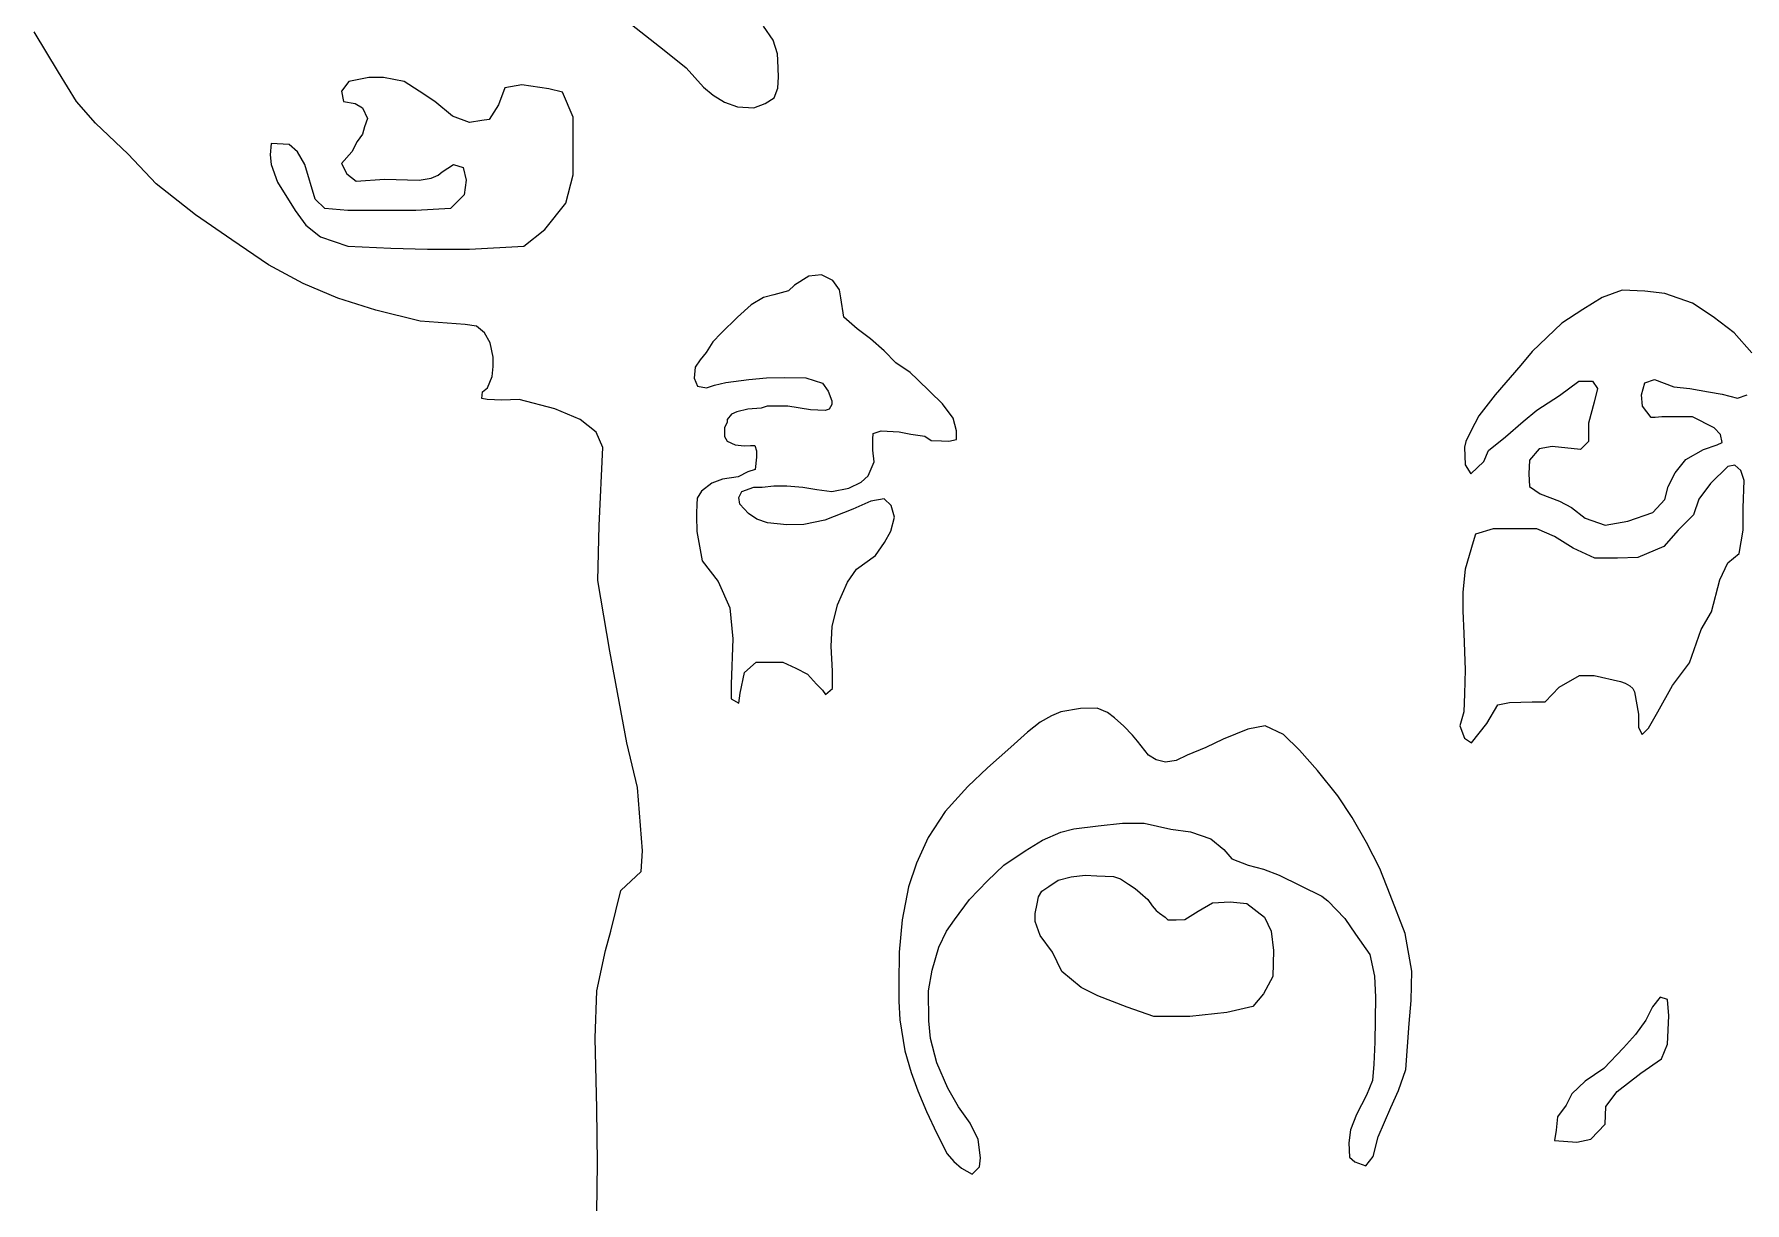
# Model space of a CAD drawing. Header units: inches. Extents: x 26.8 to 63.4, y -8.2 to 32.
# Drawn here: x 36.4 to 49.07, y 8.69 to 17.35 of the extents above; entities that cross this region are included whole.
import ezdxf

# ---------------------------------------------------------------- set-up
doc = ezdxf.new("R2010")
doc.units = ezdxf.units.IN
doc.header["$MEASUREMENT"] = 0

msp = doc.modelspace()

# ---------------------------------------------------------------- linework, layer by layer
for points in [[(40.824, 17.419), (41.065, 17.229), (41.228, 17.099), (41.358, 16.956), (41.429, 16.897), (41.513, 16.845), (41.608, 16.81), (41.73, 16.802), (41.814, 16.833), (41.881, 16.877), (41.909, 16.948), (41.912, 17.031), (41.909, 17.154), (41.905, 17.201), (41.873, 17.304), (41.802, 17.407)], [(40.567, 8.619), (40.572, 8.982), (40.566, 9.389), (40.555, 9.911), (40.566, 10.262), (40.63, 10.559), (40.671, 10.704), (40.744, 11.004), (40.895, 11.146), (40.904, 11.297), (40.869, 11.768), (40.789, 12.097), (40.664, 12.776), (40.575, 13.3), (40.584, 13.709), (40.61, 14.286), (40.561, 14.4), (40.444, 14.494), (40.256, 14.573), (39.991, 14.641), (39.863, 14.637), (39.753, 14.641), (39.715, 14.649), (39.719, 14.698), (39.757, 14.728), (39.791, 14.811), (39.799, 14.886), (39.799, 14.954), (39.776, 15.06), (39.734, 15.135), (39.674, 15.185), (39.591, 15.196), (39.257, 15.222), (38.93, 15.304), (38.647, 15.393), (38.391, 15.501), (38.134, 15.638), (37.862, 15.824), (37.592, 16.009), (37.302, 16.239), (37.094, 16.459), (36.852, 16.689), (36.711, 16.849), (36.577, 17.065), (36.397, 17.364)], [(49.126, 14.986), (48.995, 15.135), (48.84, 15.254), (48.685, 15.355), (48.482, 15.427), (48.333, 15.445), (48.166, 15.451), (48.016, 15.397), (47.873, 15.308), (47.718, 15.206), (47.497, 14.997), (47.414, 14.896), (47.223, 14.675), (47.103, 14.52), (47.044, 14.407), (47.007, 14.33), (46.996, 14.288), (47.002, 14.157), (47.044, 14.091), (47.139, 14.181), (47.175, 14.264), (47.3, 14.365), (47.432, 14.479), (47.533, 14.562), (47.7, 14.67), (47.843, 14.777), (47.945, 14.777), (47.981, 14.723), (47.957, 14.622), (47.915, 14.467), (47.915, 14.33), (47.855, 14.27), (47.646, 14.294), (47.551, 14.276), (47.479, 14.193), (47.473, 14.091), (47.479, 13.996), (47.557, 13.942), (47.7, 13.888), (47.79, 13.841), (47.891, 13.763), (48.04, 13.71), (48.207, 13.739), (48.392, 13.805), (48.482, 13.9), (48.506, 13.996), (48.559, 14.097), (48.637, 14.198), (48.768, 14.27), (48.87, 14.306), (48.906, 14.324), (48.894, 14.383), (48.846, 14.431), (48.685, 14.514), (48.458, 14.514), (48.41, 14.509), (48.38, 14.509), (48.315, 14.592), (48.309, 14.675), (48.333, 14.765), (48.404, 14.789), (48.548, 14.735), (48.667, 14.723), (48.804, 14.699), (48.906, 14.681), (49.019, 14.652), (49.091, 14.675)]]:
    msp.add_lwpolyline(points)
for points in [[(39.42, 16.328), (39.505, 16.383), (39.575, 16.359), (39.599, 16.266), (39.583, 16.158), (39.482, 16.057), (39.226, 16.041), (38.993, 16.041), (38.721, 16.041), (38.55, 16.057), (38.48, 16.126), (38.402, 16.383), (38.348, 16.476), (38.286, 16.53), (38.153, 16.538), (38.146, 16.453), (38.153, 16.383), (38.2, 16.251), (38.332, 16.041), (38.41, 15.932), (38.519, 15.847), (38.721, 15.777), (39.039, 15.762), (39.311, 15.754), (39.622, 15.754), (40.026, 15.777), (40.181, 15.901), (40.337, 16.095), (40.391, 16.305), (40.391, 16.476), (40.391, 16.732), (40.313, 16.918), (40.212, 16.942), (40.01, 16.973), (39.886, 16.949), (39.839, 16.825), (39.769, 16.716), (39.715, 16.709), (39.622, 16.693), (39.498, 16.74), (39.365, 16.848), (39.249, 16.926), (39.14, 16.996), (38.985, 17.027), (38.876, 17.027), (38.728, 16.996), (38.674, 16.926), (38.69, 16.848), (38.775, 16.833), (38.829, 16.802), (38.868, 16.724), (38.845, 16.662), (38.829, 16.608), (38.791, 16.553), (38.752, 16.476), (38.674, 16.39), (38.713, 16.313), (38.783, 16.258), (38.993, 16.274), (39.249, 16.266), (39.339, 16.281), (39.392, 16.304)], [(41.307, 13.664), (41.346, 13.446), (41.465, 13.293), (41.552, 13.098), (41.574, 12.869), (41.563, 12.532), (41.563, 12.424), (41.618, 12.391), (41.629, 12.467), (41.661, 12.619), (41.748, 12.695), (41.944, 12.695), (42.042, 12.652), (42.129, 12.608), (42.194, 12.532), (42.238, 12.489), (42.26, 12.456), (42.314, 12.5), (42.314, 12.63), (42.303, 12.815), (42.311, 12.96), (42.349, 13.12), (42.425, 13.289), (42.491, 13.384), (42.632, 13.487), (42.698, 13.581), (42.745, 13.666), (42.773, 13.77), (42.749, 13.857), (42.696, 13.905), (42.598, 13.889), (42.464, 13.828), (42.257, 13.748), (42.1, 13.716), (41.974, 13.712), (41.832, 13.728), (41.753, 13.756), (41.69, 13.797), (41.627, 13.867), (41.619, 13.915), (41.642, 13.959), (41.729, 13.991), (41.791, 13.991), (41.878, 14.001), (41.974, 14.003), (42.093, 13.992), (42.196, 13.975), (42.309, 13.959), (42.435, 13.985), (42.526, 14.03), (42.578, 14.076), (42.621, 14.18), (42.611, 14.267), (42.611, 14.348), (42.615, 14.39), (42.673, 14.41), (42.806, 14.403), (42.893, 14.384), (42.997, 14.371), (43.045, 14.338), (43.12, 14.335), (43.175, 14.332), (43.233, 14.345), (43.233, 14.41), (43.207, 14.503), (43.129, 14.61), (42.944, 14.789), (42.889, 14.841), (42.782, 14.912), (42.695, 15.003), (42.595, 15.09), (42.497, 15.165), (42.397, 15.252), (42.374, 15.394), (42.365, 15.453), (42.316, 15.524), (42.232, 15.566), (42.138, 15.556), (42.031, 15.488), (41.986, 15.446), (41.879, 15.417), (41.801, 15.398), (41.711, 15.343), (41.61, 15.252), (41.487, 15.132), (41.426, 15.068), (41.377, 14.99), (41.332, 14.935), (41.296, 14.88), (41.287, 14.799), (41.312, 14.741), (41.38, 14.728), (41.439, 14.747), (41.523, 14.767), (41.694, 14.789), (41.824, 14.801), (41.954, 14.805), (42.116, 14.801), (42.238, 14.762), (42.281, 14.703), (42.309, 14.632), (42.309, 14.604), (42.289, 14.569), (42.258, 14.561), (42.151, 14.565), (41.982, 14.592), (41.828, 14.592), (41.784, 14.577), (41.686, 14.569), (41.603, 14.549), (41.564, 14.533), (41.532, 14.494), (41.532, 14.474), (41.512, 14.431), (41.512, 14.368), (41.532, 14.332), (41.591, 14.305), (41.658, 14.297), (41.706, 14.301), (41.737, 14.301), (41.749, 14.261), (41.749, 14.214), (41.741, 14.123), (41.685, 14.106), (41.613, 14.068), (41.497, 14.051), (41.418, 14.021), (41.343, 13.962), (41.311, 13.911), (41.307, 13.863), (41.305, 13.8), (41.305, 13.74), (41.307, 13.7), (41.307, 13.664)], [(48.256, 12.477), (48.285, 12.31), (48.285, 12.212), (48.314, 12.161), (48.36, 12.207), (48.429, 12.327), (48.538, 12.523), (48.665, 12.69), (48.751, 12.937), (48.826, 13.069), (48.889, 13.305), (48.947, 13.431), (49.033, 13.5), (49.062, 13.673), (49.062, 13.84), (49.068, 14.041), (49.045, 14.116), (48.999, 14.156), (48.947, 14.144), (48.82, 14.018), (48.734, 13.903), (48.694, 13.788), (48.579, 13.673), (48.475, 13.552), (48.28, 13.472), (48.13, 13.466), (47.963, 13.466), (47.802, 13.541), (47.664, 13.627), (47.532, 13.684), (47.37, 13.684), (47.209, 13.684), (47.077, 13.644), (47.06, 13.587), (47.002, 13.385), (46.985, 13.213), (46.985, 13.075), (46.991, 12.908), (47.002, 12.638), (46.996, 12.46), (46.991, 12.327), (46.962, 12.224), (46.996, 12.132), (47.048, 12.097), (47.163, 12.241), (47.244, 12.379), (47.33, 12.396), (47.497, 12.402), (47.595, 12.402), (47.698, 12.511), (47.848, 12.598), (47.957, 12.598), (48.153, 12.552), (48.187, 12.539), (48.221, 12.521), (48.245, 12.5)], [(44.573, 12.111), (44.536, 12.154), (44.471, 12.221), (44.403, 12.284), (44.35, 12.323), (44.274, 12.354), (44.151, 12.352), (44.005, 12.328), (43.937, 12.299), (43.853, 12.251), (43.759, 12.178), (43.634, 12.066), (43.462, 11.913), (43.316, 11.775), (43.147, 11.589), (43.022, 11.396), (42.935, 11.206), (42.877, 11.031), (42.829, 10.788), (42.807, 10.547), (42.804, 10.316), (42.804, 10.185), (42.813, 10.046), (42.848, 9.816), (42.896, 9.656), (42.945, 9.52), (43.01, 9.368), (43.087, 9.205), (43.164, 9.054), (43.211, 8.996), (43.27, 8.947), (43.348, 8.903), (43.402, 8.957), (43.411, 9.024), (43.392, 9.16), (43.334, 9.282), (43.246, 9.403), (43.168, 9.539), (43.087, 9.727), (43.039, 9.909), (43.028, 10.039), (43.025, 10.26), (43.051, 10.414), (43.101, 10.585), (43.159, 10.702), (43.217, 10.787), (43.329, 10.937), (43.461, 11.075), (43.582, 11.191), (43.742, 11.298), (43.869, 11.378), (44.006, 11.437), (44.101, 11.462), (44.282, 11.483), (44.461, 11.502), (44.622, 11.502), (44.821, 11.458), (44.967, 11.439), (45.117, 11.386), (45.214, 11.308), (45.273, 11.24), (45.394, 11.191), (45.506, 11.162), (45.622, 11.119), (45.94, 10.962), (45.984, 10.928), (46.11, 10.797), (46.188, 10.681), (46.295, 10.53), (46.329, 10.37), (46.338, 10.215), (46.333, 9.882), (46.324, 9.717), (46.314, 9.596), (46.27, 9.489), (46.197, 9.344), (46.153, 9.232), (46.139, 9.135), (46.144, 9.028), (46.183, 8.994), (46.265, 8.965), (46.319, 9.033), (46.358, 9.179), (46.45, 9.397), (46.508, 9.523), (46.562, 9.679), (46.586, 10.02), (46.601, 10.19), (46.606, 10.408), (46.557, 10.685), (46.445, 10.971), (46.369, 11.167), (46.27, 11.359), (46.163, 11.546), (46.057, 11.705), (45.907, 11.894), (45.773, 12.044), (45.655, 12.16), (45.655, 12.16), (45.655, 12.16), (45.519, 12.223), (45.39, 12.199), (45.209, 12.126), (45.209, 12.126), (45.079, 12.063), (44.942, 12.006), (44.942, 12.006), (44.86, 11.967), (44.781, 11.954), (44.711, 11.971), (44.711, 11.971), (44.711, 11.971), (44.655, 12.006), (44.573, 12.111)], [(44.861, 10.788), (44.924, 10.79), (45.024, 10.852), (45.129, 10.914), (45.26, 10.92), (45.384, 10.907), (45.514, 10.808), (45.564, 10.703), (45.582, 10.56), (45.576, 10.368), (45.508, 10.238), (45.427, 10.145), (45.235, 10.101), (44.962, 10.07), (44.695, 10.07), (44.496, 10.139), (44.279, 10.225), (44.155, 10.287), (44.013, 10.405), (43.944, 10.548), (43.851, 10.672), (43.815, 10.775), (43.816, 10.833), (43.829, 10.906), (43.84, 10.957), (43.864, 10.999), (43.915, 11.034), (43.986, 11.081), (44.082, 11.106), (44.185, 11.118), (44.273, 11.114), (44.395, 11.108), (44.448, 11.09), (44.507, 11.052), (44.556, 11.018), (44.592, 10.987), (44.651, 10.938), (44.683, 10.891), (44.712, 10.855), (44.736, 10.836), (44.779, 10.808), (44.798, 10.788)], [(47.749, 9.414), (47.686, 9.328), (47.675, 9.229), (47.664, 9.152), (47.829, 9.141), (47.934, 9.163), (48.039, 9.273), (48.044, 9.405), (48.127, 9.515), (48.303, 9.652), (48.457, 9.757), (48.501, 9.867), (48.512, 10.076), (48.501, 10.197), (48.446, 10.213), (48.391, 10.142), (48.341, 10.043), (48.264, 9.938), (48.176, 9.839), (48.028, 9.685), (47.89, 9.592), (47.791, 9.498)]]:
    msp.add_lwpolyline(points, close=True)

doc.saveas('drawing.dxf')
